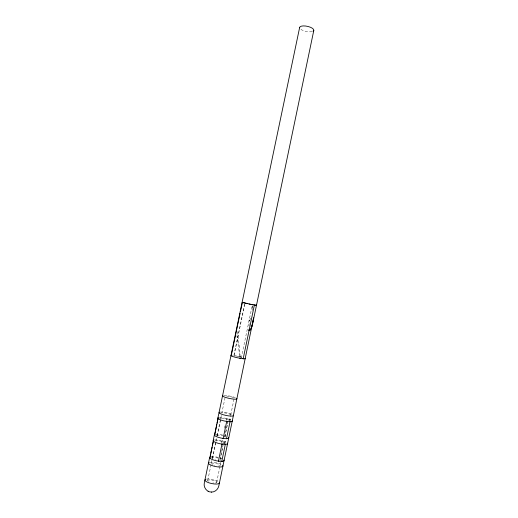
<?xml version="1.0" encoding="UTF-8"?>
<svg xmlns="http://www.w3.org/2000/svg" width="518" height="518" viewBox="0 0 518 518"><rect width="100%" height="100%" fill="white"/><g stroke="black" fill="none" stroke-linecap="round" stroke-linejoin="round"><path stroke-width="0.39" stroke-dasharray="2.59 1.94" d="M249.054 326.036L249.08 320.558L250.039 319.839M252.402 305.95L252.149 310.515M252.344 307.601L252.395 306.222M252.169 310.282L252.266 308.961M230.665 415.073A4.539 0.855 11.8 0 0 230.704 415.009L230.711 414.931A4.539 0.855 11.8 0 0 229.597 414.154L229.332 414.044A4.539 0.855 11.8 0 0 227.687 413.519L227.318 413.422A4.539 0.855 11.8 0 0 222.06 412.93L221.95 412.982A4.539 0.855 11.8 0 0 221.827 413.105L225.336 396.322M215.358 483.035A4.558 1.301 11.8 0 0 216.634 482.452L216.647 482.336A4.558 1.301 11.8 0 0 215.585 481.287L215.32 481.151A4.558 1.301 11.8 0 0 213.694 480.536L213.325 480.426A4.558 1.301 11.8 0 0 207.99 480.231L207.867 480.315A4.558 1.301 11.8 0 0 207.776 480.872L207.854 481.002A4.558 1.301 11.8 0 0 207.971 481.138M207.724 480.516L212.173 459.272M212.335 458.488L215.792 441.964M215.961 441.174L216.945 436.454M217.107 435.67L221.717 413.636M233.896 355.393L244.548 304.467M212.522 458.346L216.012 441.699M217.23 435.839L220.856 418.538A4.545 0.894 11.8 0 1 226.159 418.991L226.528 419.088A4.545 0.894 11.8 0 1 228.166 419.619L228.438 419.729A4.545 0.894 11.8 0 1 229.545 420.532L229.539 420.61A4.545 0.894 11.8 0 1 229.008 420.881M234.078 355.316L245.04 302.907M221.439 442.877L221.756 441.355L222.585 440.896L222.112 443.175M224.508 428.172L224.98 425.893M226.094 420.577L226.411 419.056L227.227 418.68L226.91 420.195M220.72 459.11A4.552 1.153 11.8 0 0 220.267 458.857L223.213 444.315M223.368 443.557L223.685 442.029L225.725 441.99L225.408 443.512M219.891 460.418L222.941 445.784M224.76 437.069L227.81 422.474M241.246 358.106L252.26 305.342M216.634 482.452L220.908 461.985M224.682 443.874L225.589 439.542M229.448 421.05L230.594 415.54M230.704 415.009L234.214 398.154A4.539 0.745 11.8 0 0 233.087 397.442L232.815 397.338A4.539 0.745 11.8 0 0 231.177 396.84L230.801 396.743A4.539 0.745 11.8 0 0 225.563 396.179L225.453 396.218A4.539 0.745 11.8 0 0 225.382 396.27M230.05 421.238L230.368 419.716L228.347 419.69L224.857 436.441L226.211 436.421M250.388 319.192L250.647 318.57L250.343 319.289M249.844 320.105L249.08 320.558M220.182 458.812L222.228 458.728M223.426 443.473L223.614 443.473A4.545 1.042 11.8 0 0 224.857 443.052L224.864 442.961A4.545 1.042 11.8 0 0 223.77 442.068L223.504 441.945A4.545 1.042 11.8 0 0 221.872 441.388L221.503 441.284A4.545 1.042 11.8 0 0 216.213 440.915L214.853 440.572M212.969 482.951L213.351 482.996A4.558 1.301 11.8 0 0 213.72 483.029M239.653 356.643L240.255 356.785M226.729 418.557L227.331 418.712M219.535 418.188L220.778 418.57A4.545 0.894 11.8 0 0 220.726 418.952M222.086 440.766L222.688 440.922M215.365 434.79L217.346 435.327M218.253 458.113L218 458.041A4.552 1.153 11.8 0 0 212.691 457.744L212.574 457.821A4.552 1.153 11.8 0 0 212.49 458.313L212.574 458.43M211.331 457.394L212.652 457.77M241.433 357.459L241.161 357.368A4.526 0.486 11.8 0 0 239.51 356.921M230.005 419.567L230.445 419.748M224.67 436.363L224.941 436.48A4.545 1.004 11.8 0 1 225.861 437.05M225.362 441.828L225.796 442.022M237.419 331.688L239.717 350.181L240.151 356.76L239.394 356.896C239.426 349.656 237.509 342.579 236.927 335.58M232.368 355.445A7.356 0.783 11.8 0 1 232.847 355.484M234.278 355.646A7.356 0.783 11.8 0 1 242.003 357.239M234.447 356.08A4.526 0.486 11.8 0 1 235.198 356.138M236.862 356.378A4.526 0.486 11.8 0 1 238.759 356.753M211.189 456.682A7.401 1.871 11.8 0 1 218.324 457.381M219.943 457.841A7.401 1.871 11.8 0 1 221.4 458.359M214.355 439.963A7.394 1.69 11.8 0 1 226.729 442.521M220.778 460.295A4.552 1.153 11.8 0 1 220.338 460.379M215.384 459.777A4.552 1.153 11.8 0 1 215.022 459.667M312.108 31.604A7.233 2.642 11.8 0 1 300.369 28.924M224.016 395.37A7.375 1.211 11.8 0 1 235.729 397.792M208.748 481.682A4.558 1.301 11.8 0 1 208.508 481.546M220.195 412.075A7.381 1.392 11.8 0 1 232.55 414.633M219.36 417.618A7.381 1.45 11.8 0 1 231.203 420.104M217.197 435.8A4.545 1.004 11.8 0 1 217.269 435.373L217.379 435.308A4.545 1.004 11.8 0 1 222.669 435.709M215.527 434.382A7.388 1.632 11.8 0 1 222.967 435.139M224.436 435.534A7.388 1.632 11.8 0 1 226.049 436.072M218.305 466.077A4.552 1.191 11.8 0 0 218.615 466.077L218.9 466.058A4.552 1.191 11.8 0 0 220.163 465.546L220.176 465.442A4.552 1.191 11.8 0 0 219.101 464.458L218.836 464.329A4.552 1.191 11.8 0 0 217.204 463.733L216.835 463.636A4.552 1.191 11.8 0 0 211.512 463.357L211.396 463.435A4.552 1.191 11.8 0 0 211.312 463.947L211.396 464.063A4.552 1.191 11.8 0 0 211.668 464.316M214.575 465.54A4.552 1.191 11.8 0 1 214.199 465.436M212.846 464.963A4.552 1.191 11.8 0 1 212.296 464.704M209.68 462.334A7.401 1.93 11.8 0 1 222.067 464.886M206.501 479.072A7.407 2.117 11.8 0 1 218.635 481.753"/><path stroke-width="0.78" d="M251.69 327.143L250.401 329.791L249.029 330.737L249.035 329.17M211.538 492.094C206.857 492.294 203.166 487.257 204.338 482.789L209.635 457.498M253.645 317.728L218.842 485.813C218.182 489.303 214.951 492.191 211.344 492.1M253.47 319.049L251.981 326.23M213.163 440.63L214.342 435.016M217.864 418.188L299.669 27.344M213.319 441.064L209.9 458.126M214.497 435.431L218.026 418.563M210.172 456.261L210.489 454.733M210.813 453.205L212.089 447.092M212.412 445.564L213.533 440.209M214.86 433.851L216.777 424.702M217.094 423.174L218.065 417.909M231.429 354.694L237.484 325.77M237.762 324.436L240.099 313.267M240.404 311.804L242.223 303.108M218.421 461.137L221.976 444.101M223.161 438.429L226.709 421.438M221.782 461.337L225.324 444.347M226.502 438.688L230.037 421.743M243.188 358.734L254.383 305.05M252.797 322.979L313.811 30.361M252.765 323.128C251.936 325.667 251.8 329.539 249.029 330.737M209.861 457.129L210.043 457.005A7.401 1.871 11.8 0 0 216.291 460.761A7.401 1.871 11.8 0 0 224.009 460.01M213.384 440.3L213.565 440.19A7.394 1.69 11.8 0 0 219.917 443.732A7.394 1.69 11.8 0 0 227.493 443.149M231.132 355.49L231.293 355.458A7.356 0.783 11.8 0 0 237.548 357.789A7.356 0.783 11.8 0 0 245.286 358.475M221.698 461.337L222.157 461.311M225.239 444.347L225.699 444.334M226.424 438.694L226.878 438.681M229.96 421.743L230.413 421.743M243.104 358.721L243.544 358.767M218.305 461.124L218.926 461.201M221.866 444.088L222.481 444.172M223.051 438.416L223.666 438.5M226.599 421.419L227.214 421.51M255.037 305.167L256.475 305.329L253.393 304.869M239.789 358.236L240.404 358.346M254.28 305.031L254.675 305.102M253.328 304.856L252.395 304.681M252.79 304.759L250.188 304.241M251.638 304.532L242.113 302.324L242.696 302.544M249.035 304.001L249.611 304.124M247.332 303.639L242.961 302.616M256.112 305.18L256.475 305.329L256.132 305.186M208.081 491.252L208.702 491.55M299.65 27.771A7.233 2.642 11.8 0 1 308.184 26.509A7.233 2.642 11.8 0 1 313.053 31.242M236.933 398.582A7.375 1.211 11.8 0 1 229.027 398.361A7.375 1.211 11.8 0 1 222.941 395.493M233.346 415.209A7.381 1.392 11.8 0 1 225.77 415.384A7.381 1.392 11.8 0 1 219.438 412.224M232.265 420.914A7.381 1.45 11.8 0 1 224.339 420.992A7.381 1.45 11.8 0 1 218.272 417.812M228.658 437.548A7.388 1.632 11.8 0 1 221.102 438.06A7.388 1.632 11.8 0 1 214.763 434.583M222.708 465.442A7.401 1.93 11.8 0 1 215.106 466.446A7.401 1.93 11.8 0 1 209.117 462.496M219.341 482.53A7.407 2.117 11.8 0 1 211.376 483.495A7.407 2.117 11.8 0 1 205.432 479.415"/></g></svg>
